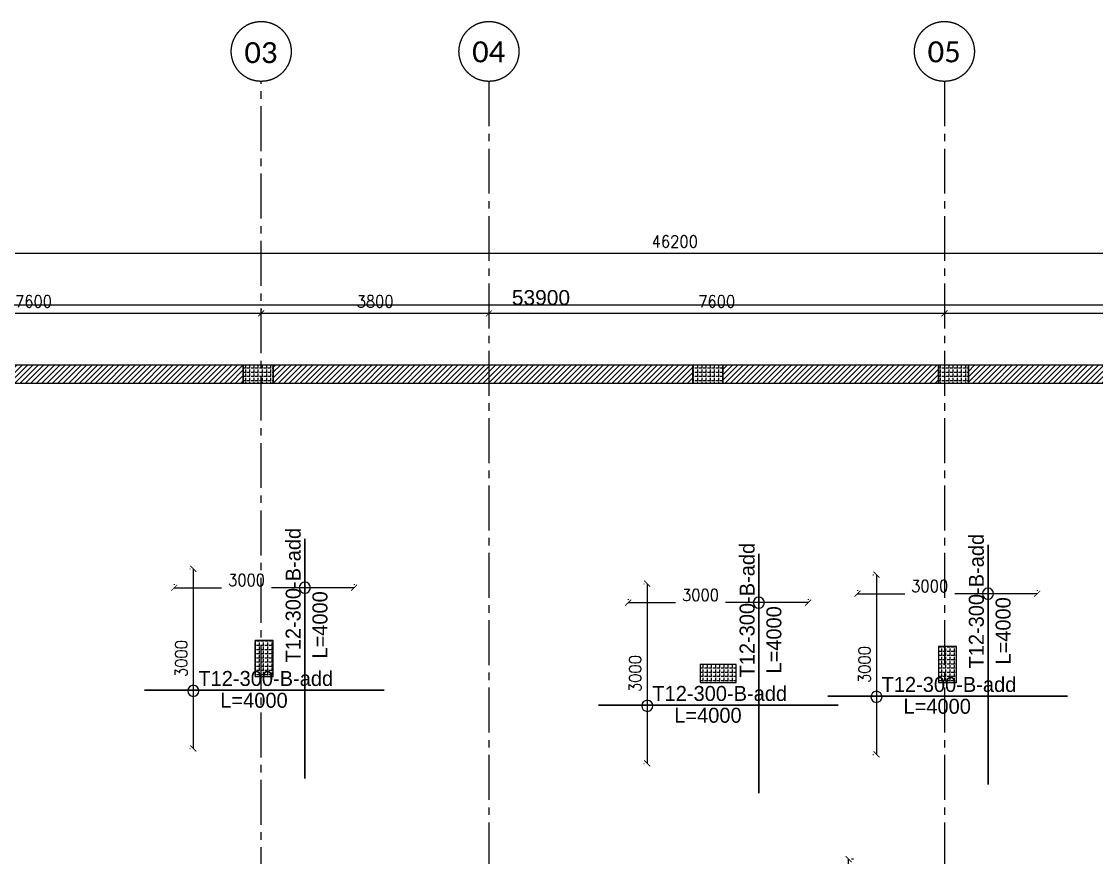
# Model space of a CAD drawing. Header units: millimetres. Extents: x -967280 to 3852, y 2833 to 1955156.
# Drawn here: x -728629 to -710691, y 414815 to 428777 of the extents above; entities that cross this region are included whole.
import ezdxf

# ---------------------------------------------------------------- set-up
doc = ezdxf.new("R2010")
doc.units = ezdxf.units.MM
doc.header["$LTSCALE"] = 1000
doc.header["$PDMODE"] = 35
doc.header["$PDSIZE"] = 25
for name, pattern in [('$0$DASHED2', [0.375, 0.25, -0.125]), ('Columns_Structural070816$0$CENTER2', [1.125, 0.75, -0.125, 0.125, -0.125]), ('HRZN_Line-Ptrn-Sold', [9144001.0, 9144000.0, -1])]:
    doc.linetypes.add(name, pattern=pattern)
for name, color, linetype in [('_N-DIM 3', 7, 'Continuous'), ('A-anno -dim-in', 7, 'Continuous'), ('B05-FIRST FLOOR PLAN$0$STR_ROOF RFT$0$S-SYMB', 30, 'Continuous'), ('R.C. footing', 4, 'Continuous'), ('S - BATH Hach', 1, 'Continuous'), ('S - col hach', 1, 'Continuous')]:
    doc.layers.add(name, color=color, linetype=linetype)
for name, color, linetype, lineweight in [('A-AX-ATT-100', 7, 'HRZN_Line-Ptrn-Sold', 18), ('S - column', 6, 'Continuous', 60), ('ST-000-AXIS', 9, 'Columns_Structural070816$0$CENTER2', 9), ('ST-203-SLAB-TXT', 7, 'Continuous', 30), ('ST-RFT-BOT', 2, '$0$DASHED2', 30)]:
    doc.layers.add(name, color=color, linetype=linetype, lineweight=lineweight)
doc.styles.add('B05-FIRST FLOOR PLAN$0$T25-100', font='STENCIL.shx', dxfattribs={"height": 250})
doc.styles.add('Calibri_2', font='calibri.ttf', dxfattribs={"height": 300})
doc.styles.add('TUNELNO', font='romans.shx', dxfattribs={"width": 0.9})
doc.styles.add('XREF-ST-FRAMING 1ST FLOOR$0$$0$STRECTURAL', font='arial.ttf')
doc.dimstyles.new('Copy(2) of DSEC', dxfattribs={"dimtxt": 200, "dimasz": 100, "dimexe": 50, "dimexo": 80, "dimgap": 100, "dimtad": 1, "dimdec": 0, "dimrnd": 5, "dimzin": 0, "dimdsep": 46, "dimtxsty": 'TUNELNO', "dimblk": 'ARCHTICK', "dimcen": 0.09, "dimclrd": 1, "dimclre": 1, "dimclrt": 3, "dimadec": 0, "dimazin": 0, "dimtfac": 0.78125, "dimtdec": 0, "dimtix": 1, "dimtmove": 2, "dimatfit": 3, "dimldrblk": 'ARCHTICK', "dimfxl": 1, "dimtolj": 1, "dimtzin": 0, "dimarcsym": 0})
doc.dimstyles.new('DIMENSION', dxfattribs={"dimtxt": 250, "dimasz": 150, "dimexe": 0.1, "dimexo": 0.1, "dimgap": 0.1, "dimtad": 2, "dimdec": 0, "dimrnd": 100, "dimzin": 4, "dimdsep": 46, "dimtxsty": 'XREF-ST-FRAMING 1ST FLOOR$0$$0$STRECTURAL', "dimblk": 'XREF-ST-FRAMING 1ST FLOOR$0$$0$_ArchTick', "dimcen": 150, "dimdle": 0.1, "dimclrd": 1, "dimclre": 1, "dimclrt": 3, "dimadec": 0, "dimazin": 0, "dimtfac": 1, "dimtdec": 0, "dimtix": 1, "dimtmove": 0, "dimatfit": 3, "dimfxl": 1, "dimtolj": 1, "dimtzin": 0, "dimarcsym": 0})
pattern_1 = [(90, (-416898.87, -510539.72), (-69.85, 4e-15), [50.8, -19.05]), (180, (-416898.87, -510539.72), (-9e-15, -69.85), [50.8, -19.05])]
pattern_2 = [(90, (613578.686, -423037.37), (-69.85, 4e-15), [50.8, -19.05]), (180, (613578.686, -423037.37), (-9e-15, -69.85), [50.8, -19.05])]
pattern_3 = [(45, (619961.186, -255135.994), (-44.9012806, 44.9012806), [])]

# ---------------------------------------------------------------- blocks, each defined once
blk = doc.blocks.new('A$C46269fcd new')
at = {"layer": 'S - col hach', "true_color": 0xcd6928}
h = blk.add_hatch(dxfattribs=at)
h.set_pattern_fill('ANGLE', color=32, scale=10, angle=90)
h.set_pattern_definition([(90, (-416898.87, -510439.72), (-69.85, 4e-15), [50.8, -19.05]), (180, (-416898.87, -510439.72), (-9e-15, -69.85), [50.8, -19.05])])
h.paths.add_polyline_path([(16400, 31200), (16100, 31200), (16100, 30600), (16400, 30600)])
h = blk.add_hatch(dxfattribs=at)
h.set_pattern_fill('ANGLE', color=32, scale=10, angle=90)
h.set_pattern_definition(pattern_1)
h.paths.add_polyline_path([(27800, 31100), (27500, 31100), (27500, 30500), (27800, 30500)])
h = blk.add_hatch(dxfattribs=at)
h.set_pattern_fill('ANGLE', color=32, scale=10, angle=90)
h.set_pattern_definition(pattern_1)
h.paths.add_polyline_path([(23525, 30800), (23525, 30500), (24125, 30500), (24125, 30800)])
at = {"layer": 'S - column', "lineweight": 15}
for points in [[(16400, 31200), (16100, 31200), (16100, 30600), (16400, 30600)], [(27800, 31100), (27500, 31100), (27500, 30500), (27800, 30500)], [(23525, 30800), (23525, 30500), (24125, 30500), (24125, 30800)]]:
    blk.add_lwpolyline(points, close=True, dxfattribs=at)
blk = doc.blocks.new('_ArchTick')
at = {"color": 0, "linetype": 'ByBlock', "const_width": 0.15}
blk.add_lwpolyline([(-0.5, -0.5), (0.5, 0.5)], dxfattribs=at)
blk = doc.blocks.new('*D291')
at = {"layer": '_N-DIM 3', "color": 1, "lineweight": -2, "ltscale": 30, "transparency": 16777216}
for p, q in [((-714421, 419537), (-714412, 419537)), ((-714362, 419537), (-714362, 416537)), ((-714421, 416537), (-714412, 416537))]:
    blk.add_line(p, q, dxfattribs=at)
at = {"layer": 'Defpoints', "color": 0, "ltscale": 30, "transparency": 16777216}
for p in [(-714341, 419537), (-714362, 416537), (-714341, 416537)]:
    blk.add_point(p, dxfattribs=at)
at = {"layer": '_N-DIM 3', "color": 1, "lineweight": -2, "ltscale": 30, "transparency": 16777216, "xscale": 100, "yscale": 100, "zscale": 100}
for p, rotation in [((-714362, 419537), 90), ((-714362, 416537), 270)]:
    blk.add_blockref('_ArchTick', p, dxfattribs=dict(at, rotation=rotation))
at = {"layer": '_N-DIM 3', "color": 3, "ltscale": 30, "transparency": 16777216, "insert": (-714562, 418037), "char_height": 200, "attachment_point": 5, "rotation": 90, "style": 'TUNELNO'}
blk.add_mtext('\\A1;3000', dxfattribs=at)
blk = doc.blocks.new('*D292')
at = {"layer": '_N-DIM 3', "color": 1, "lineweight": -2, "ltscale": 30, "transparency": 16777216}
for p, q in [((-714679, 419279), (-714679, 419271)), ((-714679, 419221), (-713891, 419221)), ((-711679, 419221), (-713056, 419221)), ((-711679, 419279), (-711679, 419271))]:
    blk.add_line(p, q, dxfattribs=at)
at = {"layer": 'Defpoints', "color": 0, "ltscale": 30, "transparency": 16777216}
for p in [(-714679, 419221), (-714679, 419199), (-711679, 419199)]:
    blk.add_point(p, dxfattribs=at)
at = {"layer": '_N-DIM 3', "color": 1, "lineweight": -2, "ltscale": 30, "transparency": 16777216, "xscale": 100, "yscale": 100, "zscale": 100, "rotation": 180}
blk.add_blockref('_ArchTick', (-714679, 419221), dxfattribs=at)
at = {"layer": '_N-DIM 3', "color": 1, "lineweight": -2, "ltscale": 30, "transparency": 16777216, "xscale": 100, "yscale": 100, "zscale": 100}
blk.add_blockref('_ArchTick', (-711679, 419221), dxfattribs=at)
at = {"layer": '_N-DIM 3', "color": 3, "ltscale": 30, "transparency": 16777216, "insert": (-713474, 419349), "char_height": 200, "attachment_point": 5, "style": 'TUNELNO'}
blk.add_mtext('\\A1;3000', dxfattribs=at)
blk = doc.blocks.new('*D293')
at = {"layer": '_N-DIM 3', "color": 1, "lineweight": -2, "ltscale": 30, "transparency": 16777216}
for p, q in [((-718246, 419387), (-718238, 419387)), ((-718188, 419387), (-718188, 416387)), ((-718246, 416387), (-718238, 416387))]:
    blk.add_line(p, q, dxfattribs=at)
at = {"layer": 'Defpoints', "color": 0, "ltscale": 30, "transparency": 16777216}
for p in [(-718166, 419387), (-718188, 416387), (-718166, 416387)]:
    blk.add_point(p, dxfattribs=at)
at = {"layer": '_N-DIM 3', "color": 1, "lineweight": -2, "ltscale": 30, "transparency": 16777216, "xscale": 100, "yscale": 100, "zscale": 100}
for p, rotation in [((-718188, 419387), 90), ((-718188, 416387), 270)]:
    blk.add_blockref('_ArchTick', p, dxfattribs=dict(at, rotation=rotation))
at = {"layer": '_N-DIM 3', "color": 3, "ltscale": 30, "transparency": 16777216, "insert": (-718388, 417887), "char_height": 200, "attachment_point": 5, "rotation": 90, "style": 'TUNELNO'}
blk.add_mtext('\\A1;3000', dxfattribs=at)
blk = doc.blocks.new('*D294')
at = {"layer": '_N-DIM 3', "color": 1, "lineweight": -2, "ltscale": 30, "transparency": 16777216}
for p, q in [((-718504, 419129), (-718504, 419121)), ((-718504, 419071), (-717716, 419071)), ((-715504, 419071), (-716882, 419071)), ((-715504, 419129), (-715504, 419121))]:
    blk.add_line(p, q, dxfattribs=at)
at = {"layer": 'Defpoints', "color": 0, "ltscale": 30, "transparency": 16777216}
for p in [(-718504, 419071), (-718504, 419049), (-715504, 419049)]:
    blk.add_point(p, dxfattribs=at)
at = {"layer": '_N-DIM 3', "color": 1, "lineweight": -2, "ltscale": 30, "transparency": 16777216, "xscale": 100, "yscale": 100, "zscale": 100, "rotation": 180}
blk.add_blockref('_ArchTick', (-718504, 419071), dxfattribs=at)
at = {"layer": '_N-DIM 3', "color": 1, "lineweight": -2, "ltscale": 30, "transparency": 16777216, "xscale": 100, "yscale": 100, "zscale": 100}
blk.add_blockref('_ArchTick', (-715504, 419071), dxfattribs=at)
at = {"layer": '_N-DIM 3', "color": 3, "ltscale": 30, "transparency": 16777216, "insert": (-717299, 419199), "char_height": 200, "attachment_point": 5, "style": 'TUNELNO'}
blk.add_mtext('\\A1;3000', dxfattribs=at)
blk = doc.blocks.new('*D295')
at = {"layer": '_N-DIM 3', "color": 1, "lineweight": -2, "ltscale": 30, "transparency": 16777216}
for p, q in [((-725821, 419637), (-725812, 419637)), ((-725762, 419637), (-725762, 416637)), ((-725821, 416637), (-725812, 416637))]:
    blk.add_line(p, q, dxfattribs=at)
at = {"layer": 'Defpoints', "color": 0, "ltscale": 30, "transparency": 16777216}
for p in [(-725741, 419637), (-725762, 416637), (-725741, 416637)]:
    blk.add_point(p, dxfattribs=at)
at = {"layer": '_N-DIM 3', "color": 1, "lineweight": -2, "ltscale": 30, "transparency": 16777216, "xscale": 100, "yscale": 100, "zscale": 100}
for p, rotation in [((-725762, 419637), 90), ((-725762, 416637), 270)]:
    blk.add_blockref('_ArchTick', p, dxfattribs=dict(at, rotation=rotation))
at = {"layer": '_N-DIM 3', "color": 3, "ltscale": 30, "transparency": 16777216, "insert": (-725962, 418137), "char_height": 200, "attachment_point": 5, "rotation": 90, "style": 'TUNELNO'}
blk.add_mtext('\\A1;3000', dxfattribs=at)
blk = doc.blocks.new('*D296')
at = {"layer": '_N-DIM 3', "color": 1, "lineweight": -2, "ltscale": 30, "transparency": 16777216}
for p, q in [((-726079, 419379), (-726079, 419371)), ((-726079, 419321), (-725291, 419321)), ((-723079, 419321), (-724456, 419321)), ((-723079, 419379), (-723079, 419371))]:
    blk.add_line(p, q, dxfattribs=at)
at = {"layer": 'Defpoints', "color": 0, "ltscale": 30, "transparency": 16777216}
for p in [(-726079, 419321), (-726079, 419299), (-723079, 419299)]:
    blk.add_point(p, dxfattribs=at)
at = {"layer": '_N-DIM 3', "color": 1, "lineweight": -2, "ltscale": 30, "transparency": 16777216, "xscale": 100, "yscale": 100, "zscale": 100, "rotation": 180}
blk.add_blockref('_ArchTick', (-726079, 419321), dxfattribs=at)
at = {"layer": '_N-DIM 3', "color": 1, "lineweight": -2, "ltscale": 30, "transparency": 16777216, "xscale": 100, "yscale": 100, "zscale": 100}
blk.add_blockref('_ArchTick', (-723079, 419321), dxfattribs=at)
at = {"layer": '_N-DIM 3', "color": 3, "ltscale": 30, "transparency": 16777216, "insert": (-724874, 419449), "char_height": 200, "attachment_point": 5, "style": 'TUNELNO'}
blk.add_mtext('\\A1;3000', dxfattribs=at)
blk = doc.blocks.new('str col s')
at = {"layer": 'S - col hach', "true_color": 0xcd6928}
h = blk.add_hatch(dxfattribs=at)
h.set_pattern_fill('ANGLE', color=32, scale=10, angle=90)
h.set_pattern_definition(pattern_2)
h.paths.add_polyline_path([(-3850, 0), (-3850, -300), (-3350, -300), (-3350, 0)])
h = blk.add_hatch(dxfattribs=at)
h.set_pattern_fill('ANGLE', color=32, scale=10, angle=90)
h.set_pattern_definition(pattern_2)
h.paths.add_polyline_path([(-10850, -300), (-10850, 0), (-11350, 0), (-11350, -300)])
h = blk.add_hatch(dxfattribs=at)
h.set_pattern_fill('ANGLE', color=32, scale=10, angle=90)
h.set_pattern_definition(pattern_2)
h.paths.add_polyline_path([(750, 0), (250, 0), (250, -300), (750, -300)])
at = {"layer": 'S - column', "lineweight": 15}
for points in [[(-3350, 0), (-3850, 0), (-3850, -300), (-3350, -300)], [(-10850, 0), (-11350, 0), (-11350, -300), (-10850, -300)], [(750, 0), (250, 0), (250, -300), (750, -300)]]:
    blk.add_lwpolyline(points, close=True, dxfattribs=at)
blk = doc.blocks.new('wall str n')
at = {"layer": 'S - BATH Hach', "ltscale": 30, "transparency": 33554483}
h = blk.add_hatch(dxfattribs=at)
h.set_pattern_fill('ANSI31', color=1, scale=20)
h.set_pattern_definition(pattern_3)
h.paths.add_polyline_path([(-4967, 300), (-12068, 300), (-12068, 0), (-4967, 0)])
h = blk.add_hatch(dxfattribs=at)
h.set_pattern_fill('ANSI31', color=1, scale=20)
h.set_pattern_definition(pattern_3)
h.paths.add_polyline_path([(2533, 300), (-4467, 300), (-4467, 0), (2533, 0)])
h = blk.add_hatch(dxfattribs=at)
h.set_pattern_fill('ANSI31', color=1, scale=20)
h.set_pattern_definition(pattern_3)
h.paths.add_polyline_path([(6632, 300), (3033, 300), (3033, 0), (6632, 0)])
h = blk.add_hatch(dxfattribs=at)
h.set_pattern_fill('ANSI31', color=1, scale=20)
h.set_pattern_definition(pattern_3)
h.paths.add_polyline_path([(11157, 300), (7132, 300), (7132, 0), (11157, 0)])
at = {"layer": 'R.C. footing', "color": 4, "ltscale": 30}
for points in [[(-4967, 300), (-12068, 300), (-12068, 0), (-4967, 0)], [(2533, 300), (-4467, 300), (-4467, 0), (2533, 0)], [(6632, 300), (3033, 300), (3033, 0), (6632, 0)], [(11157, 300), (7132, 300), (7132, 0), (11157, 0)]]:
    blk.add_lwpolyline(points, close=True, dxfattribs=at)
blk = doc.blocks.new('*D307')
at = {"layer": '_N-DIM 3', "color": 1, "lineweight": -2, "transparency": 16777216}
for p, q in [((-714828, 409187), (-714828, 414787)), ((-714748, 414787), (-714778, 414787)), ((-714748, 409187), (-714778, 409187))]:
    blk.add_line(p, q, dxfattribs=at)
at = {"layer": 'Defpoints', "color": 0, "transparency": 16777216}
for p in [(-714828, 414787), (-714828, 414787), (-714828, 409187)]:
    blk.add_point(p, dxfattribs=at)
at = {"layer": '_N-DIM 3', "color": 1, "lineweight": -2, "transparency": 16777216, "xscale": 100, "yscale": 100, "zscale": 100}
for p, rotation in [((-714828, 414787), 90), ((-714828, 409187), 270)]:
    blk.add_blockref('_ArchTick', p, dxfattribs=dict(at, rotation=rotation))
at = {"layer": '_N-DIM 3', "color": 3, "transparency": 16777216, "insert": (-715028, 411987), "char_height": 200, "attachment_point": 5, "rotation": 90, "style": 'TUNELNO'}
blk.add_mtext('\\A1;5600', dxfattribs=at)
blk = doc.blocks.new('XREF-ST-FRAMING 1ST FLOOR$0$$0$_ArchTick')
at = {"color": 0, "linetype": 'ByBlock', "const_width": 0.15}
blk.add_lwpolyline([(-0.5, -0.5), (0.5, 0.5)], dxfattribs=at)
blk = doc.blocks.new('*D1241')
at = {"layer": 'A-anno -dim-in', "color": 1, "linetype": 'Continuous', "lineweight": -2, "ltscale": 30, "transparency": 16777216}
for p, q in [((-746929, 423037), (-746929, 424037)), ((-692994, 424037), (-746929, 424037)), ((-692994, 423037), (-692994, 424037))]:
    blk.add_line(p, q, dxfattribs=at)
at = {"layer": 'Defpoints', "color": 0, "linetype": 'Continuous', "ltscale": 30, "transparency": 16777216}
for p in [(-746929, 424037), (-746929, 423037), (-692994, 423037)]:
    blk.add_point(p, dxfattribs=at)
at = {"layer": 'A-anno -dim-in', "color": 1, "linetype": 'Continuous', "lineweight": -2, "ltscale": 30, "transparency": 16777216, "xscale": 150, "yscale": 150, "zscale": 150, "rotation": 180}
blk.add_blockref('XREF-ST-FRAMING 1ST FLOOR$0$$0$_ArchTick', (-746929, 424037), dxfattribs=at)
at = {"layer": 'A-anno -dim-in', "color": 1, "linetype": 'Continuous', "lineweight": -2, "ltscale": 30, "transparency": 16777216, "xscale": 150, "yscale": 150, "zscale": 150}
blk.add_blockref('XREF-ST-FRAMING 1ST FLOOR$0$$0$_ArchTick', (-692994, 424037), dxfattribs=at)
at = {"layer": 'A-anno -dim-in', "color": 3, "linetype": 'Continuous', "ltscale": 30, "transparency": 16777216, "insert": (-719961, 424165), "char_height": 250, "attachment_point": 5, "style": 'XREF-ST-FRAMING 1ST FLOOR$0$$0$STRECTURAL'}
blk.add_mtext('\\A1;53900', dxfattribs=at)
blk = doc.blocks.new('*D1491')
at = {"layer": '_N-DIM 3', "color": 1, "linetype": 'Continuous', "lineweight": -2, "ltscale": 30, "transparency": 16777216}
for p, q in [((544499, 747185), (544499, 747155)), ((552099, 747185), (552099, 747155)), ((552099, 747105), (544499, 747105))]:
    blk.add_line(p, q, dxfattribs=at)
at = {"layer": 'Defpoints', "color": 0, "linetype": 'Continuous', "ltscale": 30, "transparency": 16777216}
for p in [(544499, 747105), (544499, 747105), (552099, 747105)]:
    blk.add_point(p, dxfattribs=at)
at = {"layer": '_N-DIM 3', "color": 1, "linetype": 'Continuous', "lineweight": -2, "ltscale": 30, "transparency": 16777216, "xscale": 100, "yscale": 100, "zscale": 100, "rotation": 180}
blk.add_blockref('_ArchTick', (544499, 747105), dxfattribs=at)
at = {"layer": '_N-DIM 3', "color": 1, "linetype": 'Continuous', "lineweight": -2, "ltscale": 30, "transparency": 16777216, "xscale": 100, "yscale": 100, "zscale": 100}
blk.add_blockref('_ArchTick', (552099, 747105), dxfattribs=at)
at = {"layer": '_N-DIM 3', "color": 3, "linetype": 'Continuous', "ltscale": 30, "transparency": 16777216, "insert": (548299, 747305), "char_height": 200, "attachment_point": 5, "style": 'TUNELNO'}
blk.add_mtext('\\A1;7600', dxfattribs=at)
blk = doc.blocks.new('*D1492')
at = {"layer": '_N-DIM 3', "color": 1, "linetype": 'Continuous', "lineweight": -2, "ltscale": 30, "transparency": 16777216}
for p, q in [((536899, 747185), (536899, 747155)), ((544499, 747185), (544499, 747155)), ((544499, 747105), (536899, 747105))]:
    blk.add_line(p, q, dxfattribs=at)
at = {"layer": 'Defpoints', "color": 0, "linetype": 'Continuous', "ltscale": 30, "transparency": 16777216}
for p in [(536899, 747105), (536899, 747105), (544499, 747105)]:
    blk.add_point(p, dxfattribs=at)
at = {"layer": '_N-DIM 3', "color": 1, "linetype": 'Continuous', "lineweight": -2, "ltscale": 30, "transparency": 16777216, "xscale": 100, "yscale": 100, "zscale": 100, "rotation": 180}
blk.add_blockref('_ArchTick', (536899, 747105), dxfattribs=at)
at = {"layer": '_N-DIM 3', "color": 1, "linetype": 'Continuous', "lineweight": -2, "ltscale": 30, "transparency": 16777216, "xscale": 100, "yscale": 100, "zscale": 100}
blk.add_blockref('_ArchTick', (544499, 747105), dxfattribs=at)
at = {"layer": '_N-DIM 3', "color": 3, "linetype": 'Continuous', "ltscale": 30, "transparency": 16777216, "insert": (540699, 747305), "char_height": 200, "attachment_point": 5, "style": 'TUNELNO'}
blk.add_mtext('\\A1;7600', dxfattribs=at)
blk = doc.blocks.new('*D1493')
at = {"layer": '_N-DIM 3', "color": 1, "linetype": 'Continuous', "lineweight": -2, "ltscale": 30, "transparency": 16777216}
for p, q in [((533099, 747185), (533099, 747155)), ((536899, 747185), (536899, 747155)), ((536899, 747105), (533099, 747105))]:
    blk.add_line(p, q, dxfattribs=at)
at = {"layer": 'Defpoints', "color": 0, "linetype": 'Continuous', "ltscale": 30, "transparency": 16777216}
for p in [(533099, 747105), (533099, 747105), (536899, 747105)]:
    blk.add_point(p, dxfattribs=at)
at = {"layer": '_N-DIM 3', "color": 1, "linetype": 'Continuous', "lineweight": -2, "ltscale": 30, "transparency": 16777216, "xscale": 100, "yscale": 100, "zscale": 100, "rotation": 180}
blk.add_blockref('_ArchTick', (533099, 747105), dxfattribs=at)
at = {"layer": '_N-DIM 3', "color": 1, "linetype": 'Continuous', "lineweight": -2, "ltscale": 30, "transparency": 16777216, "xscale": 100, "yscale": 100, "zscale": 100}
blk.add_blockref('_ArchTick', (536899, 747105), dxfattribs=at)
at = {"layer": '_N-DIM 3', "color": 3, "linetype": 'Continuous', "ltscale": 30, "transparency": 16777216, "insert": (534999, 747305), "char_height": 200, "attachment_point": 5, "style": 'TUNELNO'}
blk.add_mtext('\\A1;3800', dxfattribs=at)
blk = doc.blocks.new('*D1494')
at = {"layer": '_N-DIM 3', "color": 1, "linetype": 'Continuous', "lineweight": -2, "ltscale": 30, "transparency": 16777216}
for p, q in [((525499, 747185), (525499, 747155)), ((533099, 747185), (533099, 747155)), ((533099, 747105), (525499, 747105))]:
    blk.add_line(p, q, dxfattribs=at)
at = {"layer": 'Defpoints', "color": 0, "linetype": 'Continuous', "ltscale": 30, "transparency": 16777216}
for p in [(525499, 747105), (525499, 747105), (533099, 747105)]:
    blk.add_point(p, dxfattribs=at)
at = {"layer": '_N-DIM 3', "color": 1, "linetype": 'Continuous', "lineweight": -2, "ltscale": 30, "transparency": 16777216, "xscale": 100, "yscale": 100, "zscale": 100, "rotation": 180}
blk.add_blockref('_ArchTick', (525499, 747105), dxfattribs=at)
at = {"layer": '_N-DIM 3', "color": 1, "linetype": 'Continuous', "lineweight": -2, "ltscale": 30, "transparency": 16777216, "xscale": 100, "yscale": 100, "zscale": 100}
blk.add_blockref('_ArchTick', (533099, 747105), dxfattribs=at)
at = {"layer": '_N-DIM 3', "color": 3, "linetype": 'Continuous', "ltscale": 30, "transparency": 16777216, "insert": (529299, 747305), "char_height": 200, "attachment_point": 5, "style": 'TUNELNO'}
blk.add_mtext('\\A1;7600', dxfattribs=at)
blk = doc.blocks.new('*D1496')
at = {"layer": '_N-DIM 3', "color": 1, "linetype": 'Continuous', "lineweight": -2, "ltscale": 30, "transparency": 16777216}
for p, q in [((516899, 748185), (516899, 748155)), ((563099, 748105), (516899, 748105)), ((563099, 748185), (563099, 748155))]:
    blk.add_line(p, q, dxfattribs=at)
at = {"layer": 'Defpoints', "color": 0, "linetype": 'Continuous', "ltscale": 30, "transparency": 16777216}
for p in [(516899, 748105), (516899, 748105), (563099, 748105)]:
    blk.add_point(p, dxfattribs=at)
at = {"layer": '_N-DIM 3', "color": 1, "linetype": 'Continuous', "lineweight": -2, "ltscale": 30, "transparency": 16777216, "xscale": 100, "yscale": 100, "zscale": 100, "rotation": 180}
blk.add_blockref('_ArchTick', (516899, 748105), dxfattribs=at)
at = {"layer": '_N-DIM 3', "color": 1, "linetype": 'Continuous', "lineweight": -2, "ltscale": 30, "transparency": 16777216, "xscale": 100, "yscale": 100, "zscale": 100}
blk.add_blockref('_ArchTick', (563099, 748105), dxfattribs=at)
at = {"layer": '_N-DIM 3', "color": 3, "linetype": 'Continuous', "ltscale": 30, "transparency": 16777216, "insert": (539999, 748305), "char_height": 200, "attachment_point": 5, "style": 'TUNELNO'}
blk.add_mtext('\\A1;46200', dxfattribs=at)
blk = doc.blocks.new('Grid - HRZN_G-Datm-Grid-Head-1554275-FIRST FLOOR FFL_1_')
at = {"layer": 'A-AX-ATT-100'}
blk.add_circle((0, 0), 5, dxfattribs=at)
blk = doc.blocks.new('AXES-00')
at = {"layer": 'ST-000-AXIS'}
for p, q in [((533098.9, 695813.8), (533098.9, 750979.6)), ((536898.9, 750979.6), (536898.9, 695813.8)), ((544498.9, 750979.6), (544498.9, 695813.8))]:
    blk.add_line(p, q, dxfattribs=at)
at = {"layer": 'A-AX-ATT-100', "xscale": 99.99999999999993, "yscale": 99.99999999999993, "zscale": 99.99999999999993}
blk.add_blockref('Grid - HRZN_G-Datm-Grid-Head-1554275-FIRST FLOOR FFL_1_', (533098.9, 751479.6), dxfattribs=at)
at = {"layer": 'A-AX-ATT-100', "xscale": 99.99999999999993, "yscale": 99.99999999999993, "zscale": 99.99999999999993, "rotation": 180}
for p in [(536898.9, 751479.6), (544498.9, 751479.6)]:
    blk.add_blockref('Grid - HRZN_G-Datm-Grid-Head-1554275-FIRST FLOOR FFL_1_', p, dxfattribs=at)
at = {"layer": 'A-AX-ATT-100', "linetype": 'Continuous', "lineweight": 13, "char_height": 350, "width": 673.417, "attachment_point": 1, "style": 'Calibri_2'}
for s, insert in [('03', (532817.7, 751634.5)), ('04', (536618, 751647.5)), ('05', (544218, 751647.5))]:
    blk.add_mtext(s, dxfattribs=dict(at, insert=insert))
at = {"layer": '_N-DIM 3', "color": 3, "linetype": 'Continuous', "ltscale": 30}
for base, p1, p2, picture, middle in [((516898.9, 748104.7), (563098.9, 748104.7), (516898.9, 748104.7), '*D1496', (539998.9, 748304.7)), ((525498.9, 747104.7), (533098.9, 747104.7), (525498.9, 747104.7), '*D1494', (529298.9, 747304.7)), ((533098.9, 747104.7), (536898.9, 747104.7), (533098.9, 747104.7), '*D1493', (534998.9, 747304.7)), ((536898.9, 747104.7), (544498.9, 747104.7), (536898.9, 747104.7), '*D1492', (540698.9, 747304.7)), ((544498.9, 747104.7), (552098.9, 747104.7), (544498.9, 747104.7), '*D1491', (548298.9, 747304.7))]:
    dim = blk.add_linear_dim(base=base, p1=p1, p2=p2, dimstyle='Copy(2) of DSEC', dxfattribs=at)
    dim.commit()
    dim.dimension.update_dxf_attribs({"geometry": picture, "text_midpoint": middle})

msp = doc.modelspace()

# ---------------------------------------------------------------- linework, layer by layer
at = {"layer": 'B05-FIRST FLOOR PLAN$0$STR_ROOF RFT$0$S-SYMB', "extrusion": (0, 0, -1)}
for centre in [(723900.6, 419321), (712500.6, 419221), (716325.8, 419071), (725762.3, 417598.1), (718187.5, 417348.1), (714362.3, 417498.1)]:
    msp.add_circle(centre, 92.8, dxfattribs=at)
at = {"layer": 'ST-RFT-BOT', "ltscale": 30}
for points in [[(-723900.6, 416136.8), (-723900.6, 416694), (-723900.6, 419579.7), (-723900.6, 420136.8)], [(-712500.6, 416036.8), (-712500.6, 416594), (-712500.6, 419479.7), (-712500.6, 420036.8)], [(-716325.8, 415886.8), (-716325.8, 416444), (-716325.8, 419329.7), (-716325.8, 419886.8)], [(-722574.9, 417609.3), (-723055.2, 417609.3), (-726094.7, 417609.3), (-726574.9, 417609.3)], [(-711174.9, 417509.3), (-711655.2, 417509.3), (-714694.7, 417509.3), (-715174.9, 417509.3)], [(-715000.2, 417359.3), (-715480.4, 417359.3), (-718519.9, 417359.3), (-719000.2, 417359.3)]]:
    msp.add_lwpolyline(points, dxfattribs=at)

# ---------------------------------------------------------------- block references
at = {"layer": '_N-DIM 3', "color": 6, "linetype": 'Continuous', "ltscale": 30}
msp.add_blockref('AXES-00', (-1257727.6, -323202.4), dxfattribs=at)
at = {"layer": 'S - column', "color": 7, "true_color": 0xffffff}
msp.add_blockref('A$C46269fcd new', (-740828.7, 387237.4), dxfattribs=at)
at = {"layer": 'ST-RFT-BOT', "color": 6, "linetype": 'Continuous'}
msp.add_blockref('wall str n', (-719961.2, 422737.4), dxfattribs=at)
at = {"layer": 'ST-RFT-BOT', "color": 1, "linetype": 'Continuous'}
msp.add_blockref('str col s', (-713578.7, 423037.4), dxfattribs=at)

# ---------------------------------------------------------------- texts
at = {"layer": 'ST-203-SLAB-TXT', "color": 6, "style": 'B05-FIRST FLOOR PLAN$0$T25-100'}
for s, p in [('T12-300-B-add', (-723971.1, 418071)), ('T12-300-B-add', (-712571.1, 417971)), ('T12-300-B-add', (-716396.3, 417821)), ('L=4000', (-723524.4, 418136.8)), ('L=4000', (-712124.4, 418036.8)), ('L=4000', (-715949.6, 417886.8))]:
    msp.add_text(s, height=250, rotation=90, dxfattribs=at).set_placement(p)
for s, p in [('T12-300-B-add', (-725677.3, 417679.8)), ('T12-300-B-add', (-714277.3, 417579.8)), ('T12-300-B-add', (-718102.5, 417429.8)), ('L=4000', (-725311.9, 417315.7)), ('L=4000', (-713911.9, 417215.7)), ('L=4000', (-717737.1, 417065.7))]:
    msp.add_text(s, height=250, dxfattribs=at).set_placement(p)

# ---------------------------------------------------------------- dimensions: what is measured, and where the dimension line sits
at = {"layer": '_N-DIM 3', "ltscale": 30}
for base, p1, p2, picture, middle in [((-726078.7, 419321), (-723078.7, 419299.1), (-726078.7, 419299.1), '*D296', (-724873.5, 419448.8)), ((-714678.7, 419221), (-711678.7, 419199.1), (-714678.7, 419199.1), '*D292', (-713473.5, 419348.8)), ((-718503.9, 419071), (-715503.9, 419049.1), (-718503.9, 419049.1), '*D294', (-717298.7, 419198.8))]:
    dim = msp.add_linear_dim(base=base, p1=p1, p2=p2, dimstyle='Copy(2) of DSEC', dxfattribs=at)
    dim.commit()
    dim.dimension.update_dxf_attribs({"geometry": picture, "text_midpoint": middle, "dimtype": 160})
for base, p1, p2, picture, middle in [((-725762.4, 416637.4), (-725740.5, 419637.4), (-725740.5, 416637.4), '*D295', (-725962.4, 418137.4)), ((-714362.4, 416537.4), (-714340.5, 419537.4), (-714340.5, 416537.4), '*D291', (-714562.4, 418037.4)), ((-718187.6, 416387.4), (-718165.7, 419387.4), (-718165.7, 416387.4), '*D293', (-718387.6, 417887.4))]:
    dim = msp.add_linear_dim(base=base, p1=p1, p2=p2, angle=90, dimstyle='Copy(2) of DSEC', dxfattribs=at)
    dim.commit()
    dim.dimension.update_dxf_attribs({"geometry": picture, "text_midpoint": middle})
at = {"layer": '_N-DIM 3', "color": 7}
dim = msp.add_linear_dim(base=(-714827.9, 414787.3), p1=(-714827.9, 409187.5), p2=(-714827.9, 414787.3), angle=90, dimstyle='Copy(2) of DSEC', dxfattribs=at)
dim.commit()
dim.dimension.update_dxf_attribs({"geometry": '*D307', "text_midpoint": (-715027.9, 411987.4)})
at = {"layer": 'A-anno -dim-in', "color": 7, "linetype": 'Continuous', "ltscale": 30}
dim = msp.add_linear_dim(base=(-746928.7, 424036.8), p1=(-692993.7, 423037.4), p2=(-746928.7, 423037.4), dimstyle='DIMENSION', dxfattribs=at)
dim.commit()
dim.dimension.update_dxf_attribs({"geometry": '*D1241', "text_midpoint": (-719961.2, 424164.6)})

doc.saveas('drawing.dxf')
